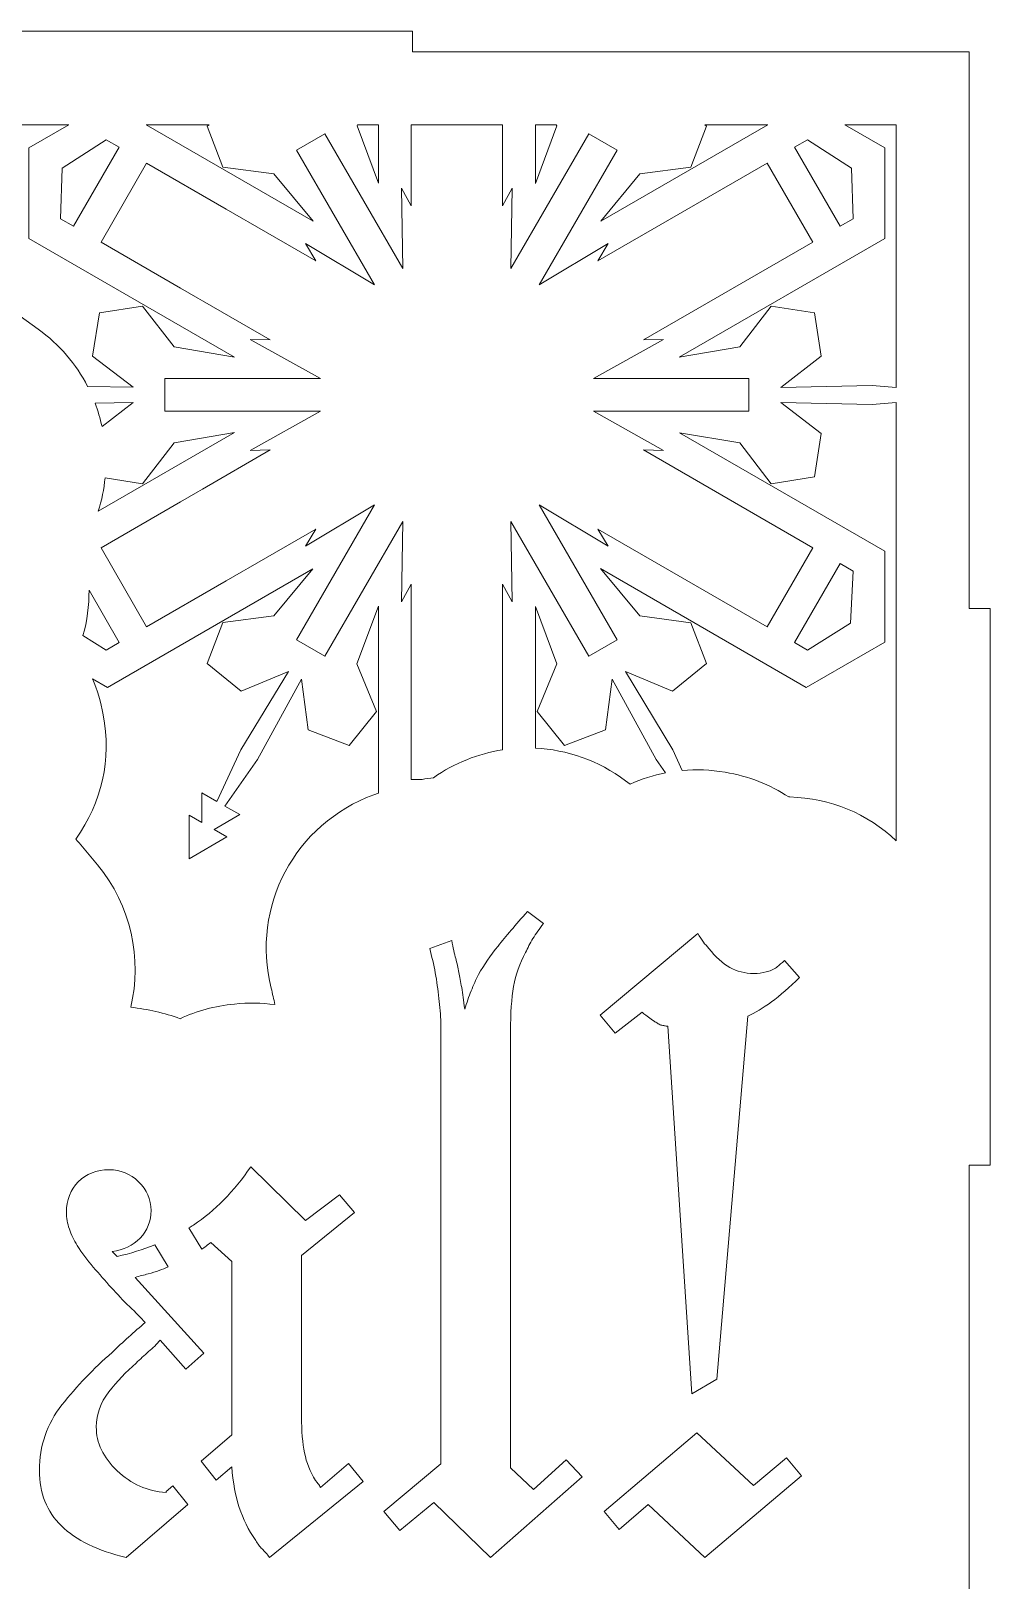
# Model space of a CAD drawing. Header units: millimetres. Extents: x -1983 to 1983, y -412 to 412.
# Drawn here: x 765.8 to 903.9, y 189.2 to 412.5 of the extents above; entities that cross this region are included whole.
import ezdxf

# ---------------------------------------------------------------- set-up
doc = ezdxf.new("R2010")
doc.units = ezdxf.units.MM
doc.header["$MEASUREMENT"] = 0
doc.layers.add('Camada 1', color=7, linetype='Continuous')

msp = doc.modelspace()

# ---------------------------------------------------------------- linework, layer by layer
at = {"layer": 'Camada 1', "color": 250, "lineweight": 9}
for points, knots in [([(499.9377, 249.1), (499.9377, 249.1), (499.9377, 168.9), (499.9377, 168.9), (499.9377, 168.9), (499.9377, 168.9), (496.9377, 168.9), (496.9377, 168.9), (496.9377, 168.9), (496.9377, 168.9), (496.9377, 88.7), (496.9377, 88.7), (496.9377, 88.7), (496.9377, 88.7), (499.9377, 88.7), (499.9377, 88.7), (499.9377, 88.7), (499.9377, 88.7), (499.9377, 8.5), (499.9377, 8.5), (499.9377, 8.5), (499.9377, 8.5), (580.1377, 8.5), (580.1377, 8.5), (580.1377, 8.5), (580.1377, 8.5), (580.1377, 5.5), (580.1377, 5.5), (580.1377, 5.5), (580.1377, 5.5), (660.3377, 5.5), (660.3377, 5.5), (660.3377, 5.5), (660.3377, 5.5), (660.3377, 8.5), (660.3377, 8.5), (660.3377, 8.5), (660.3377, 8.5), (740.5377, 8.5), (740.5377, 8.5), (740.5377, 8.5), (740.5377, 8.5), (740.5377, 5.5), (740.5377, 5.5), (740.5377, 5.5), (740.5377, 5.5), (820.7377, 5.5), (820.7377, 5.5), (820.7377, 5.5), (820.7377, 5.5), (820.7377, 8.5), (820.7377, 8.5), (820.7377, 8.5), (820.7377, 8.5), (900.9377, 8.5), (900.9377, 8.5), (900.9377, 8.5), (900.9377, 8.5), (900.9377, 88.7), (900.9377, 88.7), (900.9377, 88.7), (900.9377, 88.7), (903.9377, 88.7), (903.9377, 88.7), (903.9377, 88.7), (903.9377, 88.7), (903.9377, 168.9), (903.9377, 168.9), (903.9377, 168.9), (903.9377, 168.9), (900.9377, 168.9), (900.9377, 168.9), (900.9377, 168.9), (900.9377, 168.9), (900.9377, 249.1), (900.9377, 249.1), (900.9377, 249.1), (900.9377, 249.1), (903.9377, 249.1), (903.9377, 249.1), (903.9377, 249.1), (903.9377, 249.1), (903.9377, 329.3), (903.9377, 329.3), (903.9377, 329.3), (903.9377, 329.3), (900.9377, 329.3), (900.9377, 329.3), (900.9377, 329.3), (900.9377, 329.3), (900.9377, 409.5), (900.9377, 409.5), (900.9377, 409.5), (900.9377, 409.5), (820.7377, 409.5), (820.7377, 409.5), (820.7377, 409.5), (820.7377, 409.5), (820.7377, 412.5), (820.7377, 412.5), (820.7377, 412.5), (820.7377, 412.5), (740.5377, 412.5), (740.5377, 412.5), (740.5377, 412.5), (740.5377, 412.5), (740.5377, 409.5), (740.5377, 409.5), (740.5377, 409.5), (740.5377, 409.5), (660.3377, 409.5), (660.3377, 409.5), (660.3377, 409.5), (660.3377, 409.5), (660.3377, 412.5), (660.3377, 412.5), (660.3377, 412.5), (660.3377, 412.5), (580.1377, 412.5), (580.1377, 412.5), (580.1377, 412.5), (580.1377, 412.5), (580.1377, 409.5), (580.1377, 409.5), (580.1377, 409.5), (580.1377, 409.5), (499.9377, 409.5), (499.9377, 409.5), (499.9377, 409.5), (499.9377, 409.5), (499.9377, 329.3), (499.9377, 329.3), (499.9377, 329.3), (499.9377, 329.3), (496.9377, 329.3), (496.9377, 329.3), (496.9377, 329.3), (496.9377, 329.3), (496.9377, 249.1), (496.9377, 249.1), (496.9377, 249.1), (496.9377, 249.1), (499.9377, 249.1), (499.9377, 249.1)], [0, 0, 0, 0, 0.02702703, 0.02702703, 0.02702703, 0.02702703, 0.05405405, 0.05405405, 0.05405405, 0.05405405, 0.08108108, 0.08108108, 0.08108108, 0.08108108, 0.10810811, 0.10810811, 0.10810811, 0.10810811, 0.13513514, 0.13513514, 0.13513514, 0.13513514, 0.16216216, 0.16216216, 0.16216216, 0.16216216, 0.18918919, 0.18918919, 0.18918919, 0.18918919, 0.21621622, 0.21621622, 0.21621622, 0.21621622, 0.24324324, 0.24324324, 0.24324324, 0.24324324, 0.27027027, 0.27027027, 0.27027027, 0.27027027, 0.2972973, 0.2972973, 0.2972973, 0.2972973, 0.32432432, 0.32432432, 0.32432432, 0.32432432, 0.35135135, 0.35135135, 0.35135135, 0.35135135, 0.37837838, 0.37837838, 0.37837838, 0.37837838, 0.40540541, 0.40540541, 0.40540541, 0.40540541, 0.43243243, 0.43243243, 0.43243243, 0.43243243, 0.45945946, 0.45945946, 0.45945946, 0.45945946, 0.48648649, 0.48648649, 0.48648649, 0.48648649, 0.51351351, 0.51351351, 0.51351351, 0.51351351, 0.54054054, 0.54054054, 0.54054054, 0.54054054, 0.56756757, 0.56756757, 0.56756757, 0.56756757, 0.59459459, 0.59459459, 0.59459459, 0.59459459, 0.62162162, 0.62162162, 0.62162162, 0.62162162, 0.64864865, 0.64864865, 0.64864865, 0.64864865, 0.67567568, 0.67567568, 0.67567568, 0.67567568, 0.7027027, 0.7027027, 0.7027027, 0.7027027, 0.72972973, 0.72972973, 0.72972973, 0.72972973, 0.75675676, 0.75675676, 0.75675676, 0.75675676, 0.78378378, 0.78378378, 0.78378378, 0.78378378, 0.81081081, 0.81081081, 0.81081081, 0.81081081, 0.83783784, 0.83783784, 0.83783784, 0.83783784, 0.86486486, 0.86486486, 0.86486486, 0.86486486, 0.89189189, 0.89189189, 0.89189189, 0.89189189, 0.91891892, 0.91891892, 0.91891892, 0.91891892, 0.94594595, 0.94594595, 0.94594595, 0.94594595, 1, 1, 1, 1]), ([(706.0139, 398.9958), (706.0139, 398.9958), (771.2395, 398.9958), (771.2395, 398.9958), (771.2395, 398.9958), (771.2395, 398.9958), (765.479, 395.6733), (765.479, 395.6733), (765.479, 395.6733), (765.479, 395.6733), (765.479, 382.6047), (765.479, 382.6047), (765.479, 382.6047), (765.479, 382.6047), (795.0762, 365.5212), (795.0762, 365.5212), (795.0762, 365.5212), (795.0762, 365.5212), (786.3748, 366.9896), (786.3748, 366.9896), (786.3748, 366.9896), (786.3748, 366.9896), (781.8575, 372.8745), (781.8575, 372.8745), (781.8575, 372.8745), (781.8575, 372.8745), (775.6232, 371.8917), (775.6232, 371.8917), (775.6232, 371.8917), (775.6232, 371.8917), (774.641, 365.658), (774.641, 365.658), (774.641, 365.658), (774.641, 365.658), (780.4748, 361.1794), (780.4748, 361.1794), (780.4748, 361.1794), (780.4748, 361.1794), (773.9186, 361.3103), (773.9186, 361.3103), (773.9186, 361.3103), (772.2774, 364.4869), (769.8906, 367.3334), (766.8029, 369.5634), (766.8029, 369.5634), (766.8029, 369.5634), (764.2186, 371.4294), (764.2186, 371.4294), (764.2186, 371.4294), (756.5164, 376.9915), (746.612, 377.3404), (738.7498, 372.8147), (738.7498, 372.8147), (735.9831, 374.8665), (732.962, 376.229), (729.7361, 376.8861), (729.7361, 376.8861), (728.933, 380.3711), (727.3219, 383.7218), (724.8817, 386.6491), (724.8817, 386.6491), (724.8817, 386.6491), (722.7284, 389.2338), (722.7284, 389.2338), (722.7284, 389.2338), (718.8965, 393.8319), (714.0413, 396.5812), (708.247, 397.4376), (708.247, 397.4376), (707.5251, 398.0045), (706.7791, 398.5239), (706.0139, 398.9958)], [0, 0, 0, 0, 0.05263158, 0.05263158, 0.05263158, 0.05263158, 0.10526316, 0.10526316, 0.10526316, 0.10526316, 0.15789474, 0.15789474, 0.15789474, 0.15789474, 0.21052632, 0.21052632, 0.21052632, 0.21052632, 0.26315789, 0.26315789, 0.26315789, 0.26315789, 0.31578947, 0.31578947, 0.31578947, 0.31578947, 0.36842105, 0.36842105, 0.36842105, 0.36842105, 0.42105263, 0.42105263, 0.42105263, 0.42105263, 0.47368421, 0.47368421, 0.47368421, 0.47368421, 0.52631579, 0.52631579, 0.52631579, 0.52631579, 0.57894737, 0.57894737, 0.57894737, 0.57894737, 0.63157895, 0.63157895, 0.63157895, 0.63157895, 0.68421053, 0.68421053, 0.68421053, 0.68421053, 0.73684211, 0.73684211, 0.73684211, 0.73684211, 0.78947368, 0.78947368, 0.78947368, 0.78947368, 0.84210526, 0.84210526, 0.84210526, 0.84210526, 0.89473684, 0.89473684, 0.89473684, 0.89473684, 1, 1, 1, 1]), ([(820.5554, 398.9958), (820.5554, 398.9958), (833.6974, 398.9958), (833.6974, 398.9958), (833.6974, 398.9958), (833.6974, 398.9958), (833.6974, 398.6018), (833.6974, 398.6018), (833.6974, 398.6018), (833.6974, 398.6018), (833.6974, 387.3213), (833.6974, 387.3213), (833.6974, 387.3213), (833.6974, 387.3213), (835.1066, 389.8632), (835.1066, 389.8632), (835.1066, 389.8632), (835.1066, 389.8632), (834.9164, 378.292), (834.9164, 378.292), (834.9164, 378.292), (834.9164, 378.292), (846.1268, 397.7067), (846.1268, 397.7067), (846.1268, 397.7067), (846.1268, 397.7067), (850.2145, 395.3408), (850.2145, 395.3408), (850.2145, 395.3408), (850.2145, 395.3408), (839.0042, 375.9262), (839.0042, 375.9262), (839.0042, 375.9262), (839.0042, 375.9262), (848.9313, 381.8795), (848.9313, 381.8795), (848.9313, 381.8795), (848.9313, 381.8795), (847.4342, 379.3828), (847.4342, 379.3828), (847.4342, 379.3828), (847.4342, 379.3828), (871.8231, 393.4689), (871.8231, 393.4689), (871.8231, 393.4689), (871.8231, 393.4689), (878.3953, 382.0857), (878.3953, 382.0857), (878.3953, 382.0857), (878.3953, 382.0857), (854.0191, 368.0137), (854.0191, 368.0137), (854.0191, 368.0137), (854.0191, 368.0137), (856.9116, 368.0576), (856.9116, 368.0576), (856.9116, 368.0576), (856.9116, 368.0576), (846.7953, 362.4335), (846.7953, 362.4335), (846.7953, 362.4335), (846.7953, 362.4335), (869.2147, 362.4335), (869.2147, 362.4335), (869.2147, 362.4335), (869.2147, 362.4335), (869.2147, 357.716), (869.2147, 357.716), (869.2147, 357.716), (869.2147, 357.716), (846.7953, 357.716), (846.7953, 357.716), (846.7953, 357.716), (846.7953, 357.716), (856.9116, 352.0919), (856.9116, 352.0919), (856.9116, 352.0919), (856.9116, 352.0919), (854.0041, 352.1424), (854.0041, 352.1424), (854.0041, 352.1424), (854.0041, 352.1424), (878.393, 338.0651), (878.393, 338.0651), (878.393, 338.0651), (878.393, 338.0651), (871.8222, 326.6837), (871.8222, 326.6837), (871.8222, 326.6837), (871.8222, 326.6837), (847.4342, 340.757), (847.4342, 340.757), (847.4342, 340.757), (847.4342, 340.757), (848.9313, 338.2667), (848.9313, 338.2667), (848.9313, 338.2667), (848.9313, 338.2667), (838.9992, 344.2254), (838.9992, 344.2254), (838.9992, 344.2254), (838.9992, 344.2254), (850.2145, 324.8031), (850.2145, 324.8031), (850.2145, 324.8031), (850.2145, 324.8031), (846.1268, 322.4423), (846.1268, 322.4423), (846.1268, 322.4423), (846.1268, 322.4423), (834.9164, 341.8523), (834.9164, 341.8523), (834.9164, 341.8523), (834.9164, 341.8523), (835.1066, 330.2886), (835.1066, 330.2886), (835.1066, 330.2886), (835.1066, 330.2886), (833.6974, 332.8327), (833.6974, 332.8327), (833.6974, 332.8327), (833.6974, 332.8327), (833.6974, 308.9427), (833.6974, 308.9427), (833.6974, 308.9427), (830.1779, 308.3986), (826.7728, 307.0552), (823.7676, 304.9383), (823.7676, 304.9383), (823.2163, 304.8704), (822.6636, 304.7819), (822.1105, 304.6739), (822.1105, 304.6739), (822.1105, 304.6739), (820.5554, 304.6739), (820.5554, 304.6739), (820.5554, 304.6739), (820.5554, 304.6739), (820.5554, 332.8327), (820.5554, 332.8327), (820.5554, 332.8327), (820.5554, 332.8327), (819.1431, 330.2886), (819.1431, 330.2886), (819.1431, 330.2886), (819.1431, 330.2886), (819.3355, 341.8623), (819.3355, 341.8623), (819.3355, 341.8623), (819.3355, 341.8623), (808.1256, 322.4423), (808.1256, 322.4423), (808.1256, 322.4423), (808.1256, 322.4423), (804.0319, 324.8031), (804.0319, 324.8031), (804.0319, 324.8031), (804.0319, 324.8031), (815.2478, 344.2254), (815.2478, 344.2254), (815.2478, 344.2254), (815.2478, 344.2254), (805.3202, 338.2667), (805.3202, 338.2667), (805.3202, 338.2667), (805.3202, 338.2667), (806.8182, 340.757), (806.8182, 340.757), (806.8182, 340.757), (806.8182, 340.757), (797.0425, 335.121), (797.0425, 335.121), (797.0425, 335.121), (797.0425, 335.121), (796.3936, 334.7448), (796.3936, 334.7448), (796.3936, 334.7448), (796.3936, 334.7448), (793.8964, 333.3028), (793.8964, 333.3028), (793.8964, 333.3028), (793.8964, 333.3028), (782.433, 326.6828), (782.433, 326.6828), (782.433, 326.6828), (782.433, 326.6828), (775.8631, 338.0623), (775.8631, 338.0623), (775.8631, 338.0623), (775.8631, 338.0623), (787.3283, 344.6842), (787.3283, 344.6842), (787.3283, 344.6842), (787.3283, 344.6842), (789.8223, 346.1189), (789.8223, 346.1189), (789.8223, 346.1189), (789.8223, 346.1189), (790.4735, 346.4992), (790.4735, 346.4992), (790.4735, 346.4992), (790.4735, 346.4992), (800.2497, 352.1424), (800.2497, 352.1424), (800.2497, 352.1424), (800.2497, 352.1424), (797.3399, 352.0919), (797.3399, 352.0919), (797.3399, 352.0919), (797.3399, 352.0919), (807.4571, 357.716), (807.4571, 357.716), (807.4571, 357.716), (807.4571, 357.716), (785.0382, 357.716), (785.0382, 357.716), (785.0382, 357.716), (785.0382, 357.716), (785.0382, 362.4335), (785.0382, 362.4335), (785.0382, 362.4335), (785.0382, 362.4335), (807.4603, 362.4335), (807.4603, 362.4335), (807.4603, 362.4335), (807.4603, 362.4335), (797.3399, 368.0576), (797.3399, 368.0576), (797.3399, 368.0576), (797.3399, 368.0576), (800.2379, 368.0137), (800.2379, 368.0137), (800.2379, 368.0137), (800.2379, 368.0137), (790.4735, 373.6525), (790.4735, 373.6525), (790.4735, 373.6525), (790.4735, 373.6525), (789.8223, 374.0187), (789.8223, 374.0187), (789.8223, 374.0187), (789.8223, 374.0187), (787.3283, 375.4679), (787.3283, 375.4679), (787.3283, 375.4679), (787.3283, 375.4679), (775.8608, 382.0862), (775.8608, 382.0862), (775.8608, 382.0862), (775.8608, 382.0862), (782.4307, 393.4671), (782.4307, 393.4671), (782.4307, 393.4671), (782.4307, 393.4671), (793.8964, 386.8434), (793.8964, 386.8434), (793.8964, 386.8434), (793.8964, 386.8434), (796.3936, 385.4042), (796.3936, 385.4042), (796.3936, 385.4042), (796.3936, 385.4042), (797.0425, 385.0265), (797.0425, 385.0265), (797.0425, 385.0265), (797.0425, 385.0265), (806.8205, 379.3828), (806.8205, 379.3828), (806.8205, 379.3828), (806.8205, 379.3828), (805.3202, 381.8795), (805.3202, 381.8795), (805.3202, 381.8795), (805.3202, 381.8795), (815.2478, 375.9262), (815.2478, 375.9262), (815.2478, 375.9262), (815.2478, 375.9262), (804.0319, 395.3408), (804.0319, 395.3408), (804.0319, 395.3408), (804.0319, 395.3408), (808.1256, 397.7067), (808.1256, 397.7067), (808.1256, 397.7067), (808.1256, 397.7067), (819.3355, 378.2874), (819.3355, 378.2874), (819.3355, 378.2874), (819.3355, 378.2874), (819.1431, 389.8632), (819.1431, 389.8632), (819.1431, 389.8632), (819.1431, 389.8632), (820.5554, 387.3213), (820.5554, 387.3213), (820.5554, 387.3213), (820.5554, 387.3213), (820.5554, 398.6018), (820.5554, 398.6018), (820.5554, 398.6018), (820.5554, 398.6018), (820.5554, 398.9958), (820.5554, 398.9958)], [0, 0, 0, 0, 0.01298701, 0.01298701, 0.01298701, 0.01298701, 0.02597403, 0.02597403, 0.02597403, 0.02597403, 0.03896104, 0.03896104, 0.03896104, 0.03896104, 0.05194805, 0.05194805, 0.05194805, 0.05194805, 0.06493506, 0.06493506, 0.06493506, 0.06493506, 0.07792208, 0.07792208, 0.07792208, 0.07792208, 0.09090909, 0.09090909, 0.09090909, 0.09090909, 0.1038961, 0.1038961, 0.1038961, 0.1038961, 0.11688312, 0.11688312, 0.11688312, 0.11688312, 0.12987013, 0.12987013, 0.12987013, 0.12987013, 0.14285714, 0.14285714, 0.14285714, 0.14285714, 0.15584416, 0.15584416, 0.15584416, 0.15584416, 0.16883117, 0.16883117, 0.16883117, 0.16883117, 0.18181818, 0.18181818, 0.18181818, 0.18181818, 0.19480519, 0.19480519, 0.19480519, 0.19480519, 0.20779221, 0.20779221, 0.20779221, 0.20779221, 0.22077922, 0.22077922, 0.22077922, 0.22077922, 0.23376623, 0.23376623, 0.23376623, 0.23376623, 0.24675325, 0.24675325, 0.24675325, 0.24675325, 0.25974026, 0.25974026, 0.25974026, 0.25974026, 0.27272727, 0.27272727, 0.27272727, 0.27272727, 0.28571429, 0.28571429, 0.28571429, 0.28571429, 0.2987013, 0.2987013, 0.2987013, 0.2987013, 0.31168831, 0.31168831, 0.31168831, 0.31168831, 0.32467532, 0.32467532, 0.32467532, 0.32467532, 0.33766234, 0.33766234, 0.33766234, 0.33766234, 0.35064935, 0.35064935, 0.35064935, 0.35064935, 0.36363636, 0.36363636, 0.36363636, 0.36363636, 0.37662338, 0.37662338, 0.37662338, 0.37662338, 0.38961039, 0.38961039, 0.38961039, 0.38961039, 0.4025974, 0.4025974, 0.4025974, 0.4025974, 0.41558442, 0.41558442, 0.41558442, 0.41558442, 0.42857143, 0.42857143, 0.42857143, 0.42857143, 0.44155844, 0.44155844, 0.44155844, 0.44155844, 0.45454545, 0.45454545, 0.45454545, 0.45454545, 0.46753247, 0.46753247, 0.46753247, 0.46753247, 0.48051948, 0.48051948, 0.48051948, 0.48051948, 0.49350649, 0.49350649, 0.49350649, 0.49350649, 0.50649351, 0.50649351, 0.50649351, 0.50649351, 0.51948052, 0.51948052, 0.51948052, 0.51948052, 0.53246753, 0.53246753, 0.53246753, 0.53246753, 0.54545455, 0.54545455, 0.54545455, 0.54545455, 0.55844156, 0.55844156, 0.55844156, 0.55844156, 0.57142857, 0.57142857, 0.57142857, 0.57142857, 0.58441558, 0.58441558, 0.58441558, 0.58441558, 0.5974026, 0.5974026, 0.5974026, 0.5974026, 0.61038961, 0.61038961, 0.61038961, 0.61038961, 0.62337662, 0.62337662, 0.62337662, 0.62337662, 0.63636364, 0.63636364, 0.63636364, 0.63636364, 0.64935065, 0.64935065, 0.64935065, 0.64935065, 0.66233766, 0.66233766, 0.66233766, 0.66233766, 0.67532468, 0.67532468, 0.67532468, 0.67532468, 0.68831169, 0.68831169, 0.68831169, 0.68831169, 0.7012987, 0.7012987, 0.7012987, 0.7012987, 0.71428571, 0.71428571, 0.71428571, 0.71428571, 0.72727273, 0.72727273, 0.72727273, 0.72727273, 0.74025974, 0.74025974, 0.74025974, 0.74025974, 0.75324675, 0.75324675, 0.75324675, 0.75324675, 0.76623377, 0.76623377, 0.76623377, 0.76623377, 0.77922078, 0.77922078, 0.77922078, 0.77922078, 0.79220779, 0.79220779, 0.79220779, 0.79220779, 0.80519481, 0.80519481, 0.80519481, 0.80519481, 0.81818182, 0.81818182, 0.81818182, 0.81818182, 0.83116883, 0.83116883, 0.83116883, 0.83116883, 0.84415584, 0.84415584, 0.84415584, 0.84415584, 0.85714286, 0.85714286, 0.85714286, 0.85714286, 0.87012987, 0.87012987, 0.87012987, 0.87012987, 0.88311688, 0.88311688, 0.88311688, 0.88311688, 0.8961039, 0.8961039, 0.8961039, 0.8961039, 0.90909091, 0.90909091, 0.90909091, 0.90909091, 0.92207792, 0.92207792, 0.92207792, 0.92207792, 0.93506494, 0.93506494, 0.93506494, 0.93506494, 0.94805195, 0.94805195, 0.94805195, 0.94805195, 0.96103896, 0.96103896, 0.96103896, 0.96103896, 0.97402597, 0.97402597, 0.97402597, 0.97402597, 1, 1, 1, 1]), ([(782.3445, 398.9958), (782.3445, 398.9958), (791.4239, 398.9958), (791.4239, 398.9958), (791.4239, 398.9958), (791.4239, 398.9958), (791.1521, 398.7755), (791.1521, 398.7755), (791.1521, 398.7755), (791.1521, 398.7755), (793.4158, 392.8874), (793.4158, 392.8874), (793.4158, 392.8874), (793.4158, 392.8874), (800.7746, 391.9116), (800.7746, 391.9116), (800.7746, 391.9116), (800.7746, 391.9116), (806.4234, 385.0927), (806.4234, 385.0927), (806.4234, 385.0927), (806.4234, 385.0927), (782.3445, 398.9958), (782.3445, 398.9958)], [0, 0, 0, 0, 0.14285714, 0.14285714, 0.14285714, 0.14285714, 0.28571429, 0.28571429, 0.28571429, 0.28571429, 0.42857143, 0.42857143, 0.42857143, 0.42857143, 0.57142857, 0.57142857, 0.57142857, 0.57142857, 0.71428571, 0.71428571, 0.71428571, 0.71428571, 1, 1, 1, 1]), ([(812.8108, 398.9958), (812.8108, 398.9958), (815.8133, 398.9958), (815.8133, 398.9958), (815.8133, 398.9958), (815.8133, 398.9958), (815.8133, 390.5562), (815.8133, 390.5562), (815.8133, 390.5562), (815.8133, 390.5562), (812.7402, 398.8248), (812.7402, 398.8248), (812.7402, 398.8248), (812.7402, 398.8248), (812.8108, 398.9958), (812.8108, 398.9958)], [0, 0, 0, 0, 0.2, 0.2, 0.2, 0.2, 0.4, 0.4, 0.4, 0.4, 0.6, 0.6, 0.6, 0.6, 1, 1, 1, 1]), ([(838.4387, 398.9958), (838.4387, 398.9958), (841.4516, 398.9958), (841.4516, 398.9958), (841.4516, 398.9958), (841.4516, 398.9958), (841.5265, 398.8161), (841.5265, 398.8161), (841.5265, 398.8161), (841.5265, 398.8161), (838.4387, 390.5121), (838.4387, 390.5121), (838.4387, 390.5121), (838.4387, 390.5121), (838.4387, 398.9958), (838.4387, 398.9958)], [0, 0, 0, 0, 0.2, 0.2, 0.2, 0.2, 0.4, 0.4, 0.4, 0.4, 0.6, 0.6, 0.6, 0.6, 1, 1, 1, 1]), ([(862.8322, 398.9958), (862.8322, 398.9958), (871.9083, 398.9958), (871.9083, 398.9958), (871.9083, 398.9958), (871.9083, 398.9958), (847.8678, 385.1164), (847.8678, 385.1164), (847.8678, 385.1164), (847.8678, 385.1164), (853.4919, 391.9097), (853.4919, 391.9097), (853.4919, 391.9097), (853.4919, 391.9097), (860.8485, 392.8779), (860.8485, 392.8779), (860.8485, 392.8779), (860.8485, 392.8779), (863.1126, 398.7692), (863.1126, 398.7692), (863.1126, 398.7692), (863.1126, 398.7692), (862.8322, 398.9958), (862.8322, 398.9958)], [0, 0, 0, 0, 0.14285714, 0.14285714, 0.14285714, 0.14285714, 0.28571429, 0.28571429, 0.28571429, 0.28571429, 0.42857143, 0.42857143, 0.42857143, 0.42857143, 0.57142857, 0.57142857, 0.57142857, 0.57142857, 0.71428571, 0.71428571, 0.71428571, 0.71428571, 1, 1, 1, 1]), ([(883.0152, 398.9958), (883.0152, 398.9958), (890.4352, 398.9958), (890.4352, 398.9958), (890.4352, 398.9958), (890.4352, 398.9958), (890.4352, 361.1343), (890.4352, 361.1343), (890.4352, 361.1343), (890.4352, 361.1343), (886.9717, 361.4329), (886.9717, 361.4329), (886.9717, 361.4329), (886.9717, 361.4329), (873.7799, 361.1676), (873.7799, 361.1676), (873.7799, 361.1676), (873.7799, 361.1676), (879.6151, 365.6429), (879.6151, 365.6429), (879.6151, 365.6429), (879.6151, 365.6429), (878.6338, 371.8772), (878.6338, 371.8772), (878.6338, 371.8772), (878.6338, 371.8772), (872.3954, 372.8627), (872.3954, 372.8627), (872.3954, 372.8627), (872.3954, 372.8627), (867.8776, 366.9795), (867.8776, 366.9795), (867.8776, 366.9795), (867.8776, 366.9795), (859.1462, 365.4971), (859.1462, 365.4971), (859.1462, 365.4971), (859.1462, 365.4971), (888.7761, 382.6047), (888.7761, 382.6047), (888.7761, 382.6047), (888.7761, 382.6047), (888.7761, 395.6733), (888.7761, 395.6733), (888.7761, 395.6733), (888.7761, 395.6733), (883.0152, 398.9958), (883.0152, 398.9958)], [0, 0, 0, 0, 0.07692308, 0.07692308, 0.07692308, 0.07692308, 0.15384615, 0.15384615, 0.15384615, 0.15384615, 0.23076923, 0.23076923, 0.23076923, 0.23076923, 0.30769231, 0.30769231, 0.30769231, 0.30769231, 0.38461538, 0.38461538, 0.38461538, 0.38461538, 0.46153846, 0.46153846, 0.46153846, 0.46153846, 0.53846154, 0.53846154, 0.53846154, 0.53846154, 0.61538462, 0.61538462, 0.61538462, 0.61538462, 0.69230769, 0.69230769, 0.69230769, 0.69230769, 0.76923077, 0.76923077, 0.76923077, 0.76923077, 0.84615385, 0.84615385, 0.84615385, 0.84615385, 1, 1, 1, 1]), ([(778.4825, 395.7476), (778.4825, 395.7476), (771.9107, 384.3649), (771.9107, 384.3649), (771.9107, 384.3649), (771.9107, 384.3649), (770.0251, 385.4534), (770.0251, 385.4534), (770.0251, 385.4534), (770.0251, 385.4534), (770.2791, 392.7411), (770.2791, 392.7411), (770.2791, 392.7411), (770.2791, 392.7411), (776.5936, 396.8388), (776.5936, 396.8388), (776.5936, 396.8388), (776.5936, 396.8388), (778.4825, 395.7476), (778.4825, 395.7476)], [0, 0, 0, 0, 0.16666667, 0.16666667, 0.16666667, 0.16666667, 0.33333333, 0.33333333, 0.33333333, 0.33333333, 0.5, 0.5, 0.5, 0.5, 0.66666667, 0.66666667, 0.66666667, 0.66666667, 1, 1, 1, 1]), ([(882.3444, 384.3649), (882.3444, 384.3649), (875.7718, 395.7494), (875.7718, 395.7494), (875.7718, 395.7494), (875.7718, 395.7494), (877.6588, 396.8388), (877.6588, 396.8388), (877.6588, 396.8388), (877.6588, 396.8388), (883.9761, 392.7411), (883.9761, 392.7411), (883.9761, 392.7411), (883.9761, 392.7411), (884.2296, 385.4534), (884.2296, 385.4534), (884.2296, 385.4534), (884.2296, 385.4534), (882.3444, 384.3649), (882.3444, 384.3649)], [0, 0, 0, 0, 0.16666667, 0.16666667, 0.16666667, 0.16666667, 0.33333333, 0.33333333, 0.33333333, 0.33333333, 0.5, 0.5, 0.5, 0.5, 0.66666667, 0.66666667, 0.66666667, 0.66666667, 1, 1, 1, 1]), ([(776.0003, 355.5494), (775.7504, 356.679), (775.4189, 357.7903), (775.0062, 358.8751), (775.0062, 358.8751), (775.0062, 358.8751), (780.4748, 358.9842), (780.4748, 358.9842), (780.4748, 358.9842), (780.4748, 358.9842), (776.0003, 355.5494), (776.0003, 355.5494)], [0, 0, 0, 0, 0.25, 0.25, 0.25, 0.25, 0.5, 0.5, 0.5, 0.5, 1, 1, 1, 1]), ([(890.4352, 359.0024), (890.4352, 359.0024), (890.4352, 295.8234), (890.4352, 295.8234), (890.4352, 295.8234), (886.2279, 299.8286), (881.052, 301.9656), (875.0759, 302.1534), (875.0759, 302.1534), (875.0322, 302.1553), (874.9883, 302.1562), (874.9455, 302.1575), (874.9455, 302.1575), (872.2618, 303.9397), (869.1827, 305.1372), (865.7599, 305.7141), (865.7599, 305.7141), (863.6562, 306.0679), (861.5982, 306.1582), (859.5999, 305.9882), (859.5999, 305.9882), (859.5999, 305.9882), (858.2246, 308.9277), (858.2246, 308.9277), (858.2246, 308.9277), (858.2246, 308.9277), (851.3997, 320.2183), (851.3997, 320.2183), (851.3997, 320.2183), (851.3997, 320.2183), (858.195, 317.4083), (858.195, 317.4083), (858.195, 317.4083), (858.195, 317.4083), (863.0925, 321.3761), (863.0925, 321.3761), (863.0925, 321.3761), (863.0925, 321.3761), (860.8389, 327.262), (860.8389, 327.262), (860.8389, 327.262), (860.8389, 327.262), (853.4774, 328.2356), (853.4774, 328.2356), (853.4774, 328.2356), (853.4774, 328.2356), (847.8337, 335.0517), (847.8337, 335.0517), (847.8337, 335.0517), (847.8337, 335.0517), (877.459, 317.95), (877.459, 317.95), (877.459, 317.95), (877.459, 317.95), (888.7761, 324.4812), (888.7761, 324.4812), (888.7761, 324.4812), (888.7761, 324.4812), (888.7761, 337.5498), (888.7761, 337.5498), (888.7761, 337.5498), (888.7761, 337.5498), (859.1849, 354.6305), (859.1849, 354.6305), (859.1849, 354.6305), (859.1849, 354.6305), (867.8776, 353.1603), (867.8776, 353.1603), (867.8776, 353.1603), (867.8776, 353.1603), (872.3954, 347.2717), (872.3954, 347.2717), (872.3954, 347.2717), (872.3954, 347.2717), (878.6338, 348.2599), (878.6338, 348.2599), (878.6338, 348.2599), (878.6338, 348.2599), (879.6151, 354.4968), (879.6151, 354.4968), (879.6151, 354.4968), (879.6151, 354.4968), (873.7799, 358.9745), (873.7799, 358.9745), (873.7799, 358.9745), (873.7799, 358.9745), (886.9717, 358.7032), (886.9717, 358.7032), (886.9717, 358.7032), (886.9717, 358.7032), (890.4352, 359.0024), (890.4352, 359.0024)], [0, 0, 0, 0, 0.04166667, 0.04166667, 0.04166667, 0.04166667, 0.08333333, 0.08333333, 0.08333333, 0.08333333, 0.125, 0.125, 0.125, 0.125, 0.16666667, 0.16666667, 0.16666667, 0.16666667, 0.20833333, 0.20833333, 0.20833333, 0.20833333, 0.25, 0.25, 0.25, 0.25, 0.29166667, 0.29166667, 0.29166667, 0.29166667, 0.33333333, 0.33333333, 0.33333333, 0.33333333, 0.375, 0.375, 0.375, 0.375, 0.41666667, 0.41666667, 0.41666667, 0.41666667, 0.45833333, 0.45833333, 0.45833333, 0.45833333, 0.5, 0.5, 0.5, 0.5, 0.54166667, 0.54166667, 0.54166667, 0.54166667, 0.58333333, 0.58333333, 0.58333333, 0.58333333, 0.625, 0.625, 0.625, 0.625, 0.66666667, 0.66666667, 0.66666667, 0.66666667, 0.70833333, 0.70833333, 0.70833333, 0.70833333, 0.75, 0.75, 0.75, 0.75, 0.79166667, 0.79166667, 0.79166667, 0.79166667, 0.83333333, 0.83333333, 0.83333333, 0.83333333, 0.875, 0.875, 0.875, 0.875, 0.91666667, 0.91666667, 0.91666667, 0.91666667, 1, 1, 1, 1]), ([(775.459, 343.3107), (775.9625, 344.8949), (776.2908, 346.5142), (776.4491, 348.1422), (776.4491, 348.1422), (776.4491, 348.1422), (781.8575, 347.2895), (781.8575, 347.2895), (781.8575, 347.2895), (781.8575, 347.2895), (786.3748, 353.1739), (786.3748, 353.1739), (786.3748, 353.1739), (786.3748, 353.1739), (795.1058, 354.6524), (795.1058, 354.6524), (795.1058, 354.6524), (795.1058, 354.6524), (775.459, 343.3107), (775.459, 343.3107)], [0, 0, 0, 0, 0.16666667, 0.16666667, 0.16666667, 0.16666667, 0.33333333, 0.33333333, 0.33333333, 0.33333333, 0.5, 0.5, 0.5, 0.5, 0.66666667, 0.66666667, 0.66666667, 0.66666667, 1, 1, 1, 1]), ([(815.8133, 302.7002), (815.8133, 302.7002), (815.1771, 302.469), (815.1771, 302.469), (815.1771, 302.469), (803.7871, 298.3266), (797.4315, 286.3687), (800.3719, 274.6107), (800.3719, 274.6107), (800.5685, 273.825), (800.7454, 273.0347), (800.9045, 272.2408), (800.9045, 272.2408), (799.0235, 272.4998), (797.0736, 272.5313), (795.0689, 272.3301), (795.0689, 272.3301), (792.2534, 272.0469), (789.6358, 271.336), (787.2499, 270.2165), (787.2499, 270.2165), (784.9749, 271.0505), (782.5931, 271.6037), (780.1446, 271.8577), (780.1446, 271.8577), (781.7996, 278.8398), (780.2554, 286.4818), (775.3282, 292.3942), (775.3282, 292.3942), (775.3282, 292.3942), (773.1748, 294.9784), (773.1748, 294.9784), (773.1748, 294.9784), (772.8593, 295.3573), (772.5359, 295.7245), (772.2067, 296.0788), (772.2067, 296.0788), (776.0419, 301.469), (777.3789, 307.5035), (776.1805, 314.0077), (776.1805, 314.0077), (775.8421, 315.8445), (775.3277, 317.5738), (774.641, 319.1927), (774.641, 319.1927), (774.641, 319.1927), (776.7943, 317.95), (776.7943, 317.95), (776.7943, 317.95), (776.7943, 317.95), (806.3914, 335.0376), (806.3914, 335.0376), (806.3914, 335.0376), (806.3914, 335.0376), (800.7668, 328.2424), (800.7668, 328.2424), (800.7668, 328.2424), (800.7668, 328.2424), (793.404, 327.2715), (793.404, 327.2715), (793.404, 327.2715), (793.404, 327.2715), (791.1448, 321.3839), (791.1448, 321.3839), (791.1448, 321.3839), (791.1448, 321.3839), (796.0466, 317.4106), (796.0466, 317.4106), (796.0466, 317.4106), (796.0466, 317.4106), (802.8472, 320.2274), (802.8472, 320.2274), (802.8472, 320.2274), (802.8472, 320.2274), (796.016, 308.9326), (796.016, 308.9326), (796.016, 308.9326), (796.016, 308.9326), (792.5493, 301.5151), (792.5493, 301.5151), (792.5493, 301.5151), (792.5493, 301.5151), (790.3941, 302.7591), (790.3941, 302.7591), (790.3941, 302.7591), (790.3941, 302.7591), (790.3941, 298.4761), (790.3941, 298.4761), (790.3941, 298.4761), (790.3941, 298.4761), (788.5405, 299.5519), (788.5405, 299.5519), (788.5405, 299.5519), (788.5405, 299.5519), (788.5405, 293.2588), (788.5405, 293.2588), (788.5405, 293.2588), (788.5405, 293.2588), (793.994, 296.4026), (793.994, 296.4026), (793.994, 296.4026), (793.994, 296.4026), (792.1425, 297.471), (792.1425, 297.471), (792.1425, 297.471), (792.1425, 297.471), (795.8472, 299.613), (795.8472, 299.613), (795.8472, 299.613), (795.8472, 299.613), (793.6962, 300.8561), (793.6962, 300.8561), (793.6962, 300.8561), (793.6962, 300.8561), (798.3841, 307.571), (798.3841, 307.571), (798.3841, 307.571), (798.3841, 307.571), (804.7456, 319.1306), (804.7456, 319.1306), (804.7456, 319.1306), (804.7456, 319.1306), (805.712, 311.8325), (805.712, 311.8325), (805.712, 311.8325), (805.712, 311.8325), (811.5987, 309.5738), (811.5987, 309.5738), (811.5987, 309.5738), (811.5987, 309.5738), (815.5697, 314.4761), (815.5697, 314.4761), (815.5697, 314.4761), (815.5697, 314.4761), (812.7282, 321.3355), (812.7282, 321.3355), (812.7282, 321.3355), (812.7282, 321.3355), (815.8133, 329.6274), (815.8133, 329.6274), (815.8133, 329.6274), (815.8133, 329.6274), (815.8133, 302.7002), (815.8133, 302.7002)], [0, 0, 0, 0, 0.02702703, 0.02702703, 0.02702703, 0.02702703, 0.05405405, 0.05405405, 0.05405405, 0.05405405, 0.08108108, 0.08108108, 0.08108108, 0.08108108, 0.10810811, 0.10810811, 0.10810811, 0.10810811, 0.13513514, 0.13513514, 0.13513514, 0.13513514, 0.16216216, 0.16216216, 0.16216216, 0.16216216, 0.18918919, 0.18918919, 0.18918919, 0.18918919, 0.21621622, 0.21621622, 0.21621622, 0.21621622, 0.24324324, 0.24324324, 0.24324324, 0.24324324, 0.27027027, 0.27027027, 0.27027027, 0.27027027, 0.2972973, 0.2972973, 0.2972973, 0.2972973, 0.32432432, 0.32432432, 0.32432432, 0.32432432, 0.35135135, 0.35135135, 0.35135135, 0.35135135, 0.37837838, 0.37837838, 0.37837838, 0.37837838, 0.40540541, 0.40540541, 0.40540541, 0.40540541, 0.43243243, 0.43243243, 0.43243243, 0.43243243, 0.45945946, 0.45945946, 0.45945946, 0.45945946, 0.48648649, 0.48648649, 0.48648649, 0.48648649, 0.51351351, 0.51351351, 0.51351351, 0.51351351, 0.54054054, 0.54054054, 0.54054054, 0.54054054, 0.56756757, 0.56756757, 0.56756757, 0.56756757, 0.59459459, 0.59459459, 0.59459459, 0.59459459, 0.62162162, 0.62162162, 0.62162162, 0.62162162, 0.64864865, 0.64864865, 0.64864865, 0.64864865, 0.67567568, 0.67567568, 0.67567568, 0.67567568, 0.7027027, 0.7027027, 0.7027027, 0.7027027, 0.72972973, 0.72972973, 0.72972973, 0.72972973, 0.75675676, 0.75675676, 0.75675676, 0.75675676, 0.78378378, 0.78378378, 0.78378378, 0.78378378, 0.81081081, 0.81081081, 0.81081081, 0.81081081, 0.83783784, 0.83783784, 0.83783784, 0.83783784, 0.86486486, 0.86486486, 0.86486486, 0.86486486, 0.89189189, 0.89189189, 0.89189189, 0.89189189, 0.91891892, 0.91891892, 0.91891892, 0.91891892, 0.94594595, 0.94594595, 0.94594595, 0.94594595, 1, 1, 1, 1]), ([(875.7718, 324.4041), (875.7718, 324.4041), (882.3426, 335.785), (882.3426, 335.785), (882.3426, 335.785), (882.3426, 335.785), (884.2296, 334.696), (884.2296, 334.696), (884.2296, 334.696), (884.2296, 334.696), (883.8347, 327.1762), (883.8347, 327.1762), (883.8347, 327.1762), (883.8347, 327.1762), (877.6588, 323.3151), (877.6588, 323.3151), (877.6588, 323.3151), (877.6588, 323.3151), (875.7718, 324.4041), (875.7718, 324.4041)], [0, 0, 0, 0, 0.16666667, 0.16666667, 0.16666667, 0.16666667, 0.33333333, 0.33333333, 0.33333333, 0.33333333, 0.5, 0.5, 0.5, 0.5, 0.66666667, 0.66666667, 0.66666667, 0.66666667, 1, 1, 1, 1]), ([(773.2514, 325.4023), (773.8575, 327.5484), (774.1484, 329.7491), (774.1343, 331.9375), (774.1343, 331.9375), (774.1343, 331.9375), (778.4848, 324.4023), (778.4848, 324.4023), (778.4848, 324.4023), (778.4848, 324.4023), (776.5936, 323.3106), (776.5936, 323.3106), (776.5936, 323.3106), (776.5936, 323.3106), (773.2514, 325.4023), (773.2514, 325.4023)], [0, 0, 0, 0, 0.2, 0.2, 0.2, 0.2, 0.4, 0.4, 0.4, 0.4, 0.6, 0.6, 0.6, 0.6, 1, 1, 1, 1]), ([(857.1954, 305.652), (855.4387, 305.3077), (853.7355, 304.7532), (852.097, 303.9913), (852.097, 303.9913), (852.097, 303.9913), (851.4354, 304.4874), (851.4354, 304.4874), (851.4354, 304.4874), (847.5235, 307.4209), (842.9921, 308.97), (838.4387, 309.1917), (838.4387, 309.1917), (838.4387, 309.1917), (838.4387, 329.6036), (838.4387, 329.6036), (838.4387, 329.6036), (838.4387, 329.6036), (841.5169, 321.325), (841.5169, 321.325), (841.5169, 321.325), (841.5169, 321.325), (838.6777, 314.4715), (838.6777, 314.4715), (838.6777, 314.4715), (838.6777, 314.4715), (842.6482, 309.5692), (842.6482, 309.5692), (842.6482, 309.5692), (842.6482, 309.5692), (848.5364, 311.8302), (848.5364, 311.8302), (848.5364, 311.8302), (848.5364, 311.8302), (849.4972, 319.1256), (849.4972, 319.1256), (849.4972, 319.1256), (849.4972, 319.1256), (855.8587, 307.5691), (855.8587, 307.5691), (855.8587, 307.5691), (855.8587, 307.5691), (857.1954, 305.652), (857.1954, 305.652)], [0, 0, 0, 0, 0.08333333, 0.08333333, 0.08333333, 0.08333333, 0.16666667, 0.16666667, 0.16666667, 0.16666667, 0.25, 0.25, 0.25, 0.25, 0.33333333, 0.33333333, 0.33333333, 0.33333333, 0.41666667, 0.41666667, 0.41666667, 0.41666667, 0.5, 0.5, 0.5, 0.5, 0.58333333, 0.58333333, 0.58333333, 0.58333333, 0.66666667, 0.66666667, 0.66666667, 0.66666667, 0.75, 0.75, 0.75, 0.75, 0.83333333, 0.83333333, 0.83333333, 0.83333333, 1, 1, 1, 1]), ([(818.9229, 196.487), (818.9229, 196.487), (816.6254, 199.215), (816.6254, 199.215), (816.6254, 199.215), (816.6254, 199.215), (824.8087, 206.1059), (824.8087, 206.1059), (824.8087, 206.1059), (824.8087, 206.1059), (824.8087, 269.7034), (824.8087, 269.7034), (824.8087, 269.7034), (824.8087, 270.1818), (824.784, 270.7318), (824.7362, 271.3542), (824.7362, 271.3542), (824.6887, 271.9767), (824.5825, 272.5696), (824.5214, 273.1487), (824.5214, 273.1487), (824.3905, 274.3891), (824.2579, 275.6134), (824.0189, 276.8096), (824.0189, 276.8096), (823.7795, 278.0058), (823.5168, 279.1787), (823.2295, 280.3265), (823.2295, 280.3265), (823.2295, 280.3265), (826.3875, 281.4752), (826.3875, 281.4752), (826.3875, 281.4752), (826.579, 280.4222), (826.7705, 279.5608), (826.962, 278.8914), (826.962, 278.8914), (827.1531, 278.2211), (827.2599, 277.5452), (827.3921, 276.8812), (827.3921, 276.8812), (827.4514, 276.5848), (827.5599, 276.2588), (827.6077, 275.8766), (827.6077, 275.8766), (827.6552, 275.4936), (827.7373, 275.1128), (827.8235, 274.7279), (827.8235, 274.7279), (827.9288, 274.2518), (827.9908, 273.7707), (828.0383, 273.2919), (828.0383, 273.2919), (828.0862, 272.8135), (828.1578, 272.2394), (828.254, 271.57), (828.254, 271.57), (828.5408, 272.5267), (828.8523, 273.4123), (829.187, 274.2259), (829.187, 274.2259), (829.5222, 275.0389), (829.8541, 275.8429), (830.2636, 276.5939), (830.2636, 276.5939), (831.0029, 277.9488), (831.9624, 279.2982), (833.0631, 280.6853), (833.0631, 280.6853), (834.1631, 282.073), (835.5753, 283.7243), (837.2982, 285.6386), (837.2982, 285.6386), (837.2982, 285.6386), (839.5947, 283.9158), (839.5947, 283.9158), (839.5947, 283.9158), (839.0211, 283.1502), (838.5185, 282.4323), (838.0876, 281.7625), (838.0876, 281.7625), (837.6571, 281.0926), (837.3479, 280.399), (837.011, 279.7523), (837.011, 279.7523), (836.1983, 278.195), (835.5753, 276.5939), (835.288, 274.8711), (835.288, 274.8711), (835.0017, 273.1487), (834.8576, 270.9949), (834.8576, 268.4111), (834.8576, 268.4111), (834.8576, 268.4111), (834.8576, 205.5318), (834.8576, 205.5318), (834.8576, 205.5318), (834.8576, 205.5318), (838.1596, 202.3734), (838.1596, 202.3734), (838.1596, 202.3734), (838.1596, 202.3734), (842.8968, 206.6805), (842.8968, 206.6805), (842.8968, 206.6805), (842.8968, 206.6805), (845.1943, 204.2398), (845.1943, 204.2398), (845.1943, 204.2398), (845.1943, 204.2398), (831.9869, 192.6109), (831.9869, 192.6109), (831.9869, 192.6109), (831.9869, 192.6109), (823.8037, 200.5069), (823.8037, 200.5069), (823.8037, 200.5069), (823.8037, 200.5069), (818.9229, 196.487), (818.9229, 196.487)], [0, 0, 0, 0, 0.03225806, 0.03225806, 0.03225806, 0.03225806, 0.06451613, 0.06451613, 0.06451613, 0.06451613, 0.09677419, 0.09677419, 0.09677419, 0.09677419, 0.12903226, 0.12903226, 0.12903226, 0.12903226, 0.16129032, 0.16129032, 0.16129032, 0.16129032, 0.19354839, 0.19354839, 0.19354839, 0.19354839, 0.22580645, 0.22580645, 0.22580645, 0.22580645, 0.25806452, 0.25806452, 0.25806452, 0.25806452, 0.29032258, 0.29032258, 0.29032258, 0.29032258, 0.32258065, 0.32258065, 0.32258065, 0.32258065, 0.35483871, 0.35483871, 0.35483871, 0.35483871, 0.38709677, 0.38709677, 0.38709677, 0.38709677, 0.41935484, 0.41935484, 0.41935484, 0.41935484, 0.4516129, 0.4516129, 0.4516129, 0.4516129, 0.48387097, 0.48387097, 0.48387097, 0.48387097, 0.51612903, 0.51612903, 0.51612903, 0.51612903, 0.5483871, 0.5483871, 0.5483871, 0.5483871, 0.58064516, 0.58064516, 0.58064516, 0.58064516, 0.61290323, 0.61290323, 0.61290323, 0.61290323, 0.64516129, 0.64516129, 0.64516129, 0.64516129, 0.67741935, 0.67741935, 0.67741935, 0.67741935, 0.70967742, 0.70967742, 0.70967742, 0.70967742, 0.74193548, 0.74193548, 0.74193548, 0.74193548, 0.77419355, 0.77419355, 0.77419355, 0.77419355, 0.80645161, 0.80645161, 0.80645161, 0.80645161, 0.83870968, 0.83870968, 0.83870968, 0.83870968, 0.87096774, 0.87096774, 0.87096774, 0.87096774, 0.90322581, 0.90322581, 0.90322581, 0.90322581, 0.93548387, 0.93548387, 0.93548387, 0.93548387, 1, 1, 1, 1]), ([(860.9857, 216.1552), (860.9857, 216.1552), (857.5401, 269.1293), (857.5401, 269.1293), (857.5401, 269.1293), (857.349, 269.1293), (857.1812, 269.1531), (857.0376, 269.2009), (857.0376, 269.2009), (856.8943, 269.2484), (856.7265, 269.2726), (856.5355, 269.2726), (856.5355, 269.2726), (856.3435, 269.3679), (856.1761, 269.4636), (856.0325, 269.5598), (856.0325, 269.5598), (855.8893, 269.6552), (855.7137, 269.7368), (855.5304, 269.8467), (855.5304, 269.8467), (855.2345, 270.0246), (854.98, 270.2297), (854.7405, 270.4213), (854.7405, 270.4213), (854.5016, 270.6123), (854.1906, 270.8517), (853.8075, 271.1386), (853.8075, 271.1386), (853.8075, 271.1386), (849.9314, 268.1239), (849.9314, 268.1239), (849.9314, 268.1239), (849.9314, 268.1239), (847.778, 270.7081), (847.778, 270.7081), (847.778, 270.7081), (847.778, 270.7081), (861.8467, 282.4798), (861.8467, 282.4798), (861.8467, 282.4798), (862.134, 282.0015), (862.3976, 281.5947), (862.6365, 281.2604), (862.6365, 281.2604), (862.876, 280.9252), (863.1701, 280.6416), (863.4264, 280.3265), (863.4264, 280.3265), (864.416, 279.1084), (865.3887, 278.1731), (866.4407, 277.599), (866.4407, 277.599), (867.4936, 277.0253), (868.6419, 276.7381), (869.8864, 276.7381), (869.8864, 276.7381), (870.5563, 276.7381), (871.1551, 276.8096), (871.6803, 276.9529), (871.6803, 276.9529), (872.2076, 277.0969), (872.7347, 277.2748), (873.188, 277.599), (873.188, 277.599), (873.4082, 277.7564), (873.5711, 277.9583), (873.7621, 278.1016), (873.7621, 278.1016), (873.9536, 278.2447), (874.1452, 278.4126), (874.3367, 278.6041), (874.3367, 278.6041), (874.3367, 278.6041), (876.4905, 276.1635), (876.4905, 276.1635), (876.4905, 276.1635), (875.0549, 274.7279), (873.7142, 273.5555), (872.4702, 272.6462), (872.4702, 272.6462), (871.2266, 271.7373), (870.0779, 271.0432), (869.025, 270.5649), (869.025, 270.5649), (869.025, 270.5649), (864.5746, 218.3086), (864.5746, 218.3086), (864.5746, 218.3086), (864.5746, 218.3086), (860.9857, 216.1552), (860.9857, 216.1552)], [0, 0, 0, 0, 0.04166667, 0.04166667, 0.04166667, 0.04166667, 0.08333333, 0.08333333, 0.08333333, 0.08333333, 0.125, 0.125, 0.125, 0.125, 0.16666667, 0.16666667, 0.16666667, 0.16666667, 0.20833333, 0.20833333, 0.20833333, 0.20833333, 0.25, 0.25, 0.25, 0.25, 0.29166667, 0.29166667, 0.29166667, 0.29166667, 0.33333333, 0.33333333, 0.33333333, 0.33333333, 0.375, 0.375, 0.375, 0.375, 0.41666667, 0.41666667, 0.41666667, 0.41666667, 0.45833333, 0.45833333, 0.45833333, 0.45833333, 0.5, 0.5, 0.5, 0.5, 0.54166667, 0.54166667, 0.54166667, 0.54166667, 0.58333333, 0.58333333, 0.58333333, 0.58333333, 0.625, 0.625, 0.625, 0.625, 0.66666667, 0.66666667, 0.66666667, 0.66666667, 0.70833333, 0.70833333, 0.70833333, 0.70833333, 0.75, 0.75, 0.75, 0.75, 0.79166667, 0.79166667, 0.79166667, 0.79166667, 0.83333333, 0.83333333, 0.83333333, 0.83333333, 0.875, 0.875, 0.875, 0.875, 0.91666667, 0.91666667, 0.91666667, 0.91666667, 1, 1, 1, 1]), ([(788.3754, 200.2478), (788.3754, 200.2478), (779.4793, 192.6109), (779.4793, 192.6109), (779.4793, 192.6109), (775.3637, 193.568), (772.2537, 195.0757), (770.1478, 197.1574), (770.1478, 197.1574), (768.0423, 199.215), (766.9893, 201.8709), (766.9893, 205.1487), (766.9893, 205.1487), (766.9893, 208.6897), (768.0665, 211.8244), (770.2198, 214.576), (770.2198, 214.576), (772.3732, 217.3039), (774.7896, 219.8161), (777.4696, 222.1368), (777.4696, 222.1368), (778.2349, 222.9026), (779.0247, 223.6445), (779.8382, 224.3618), (779.8382, 224.3618), (780.6518, 225.0795), (781.4416, 225.7736), (782.2073, 226.4435), (782.2073, 226.4435), (781.6327, 227.1134), (780.8907, 227.8795), (779.9819, 228.7405), (779.9819, 228.7405), (779.0726, 229.6019), (778.1874, 230.5349), (777.326, 231.4921), (777.326, 231.4921), (776.4646, 232.4493), (775.6032, 233.4302), (774.7422, 234.4357), (774.7422, 234.4357), (773.8807, 235.4404), (773.1146, 236.4687), (772.4447, 237.5221), (772.4447, 237.5221), (771.9664, 238.3114), (771.5833, 239.1013), (771.2965, 239.9144), (771.2965, 239.9144), (771.0092, 240.7279), (770.866, 241.5173), (770.866, 242.2829), (770.866, 242.2829), (770.866, 244.1016), (771.4401, 245.585), (772.5884, 246.7337), (772.5884, 246.7337), (773.7367, 247.882), (775.2201, 248.4566), (777.0387, 248.4566), (777.0387, 248.4566), (778.6658, 248.4566), (780.0772, 247.882), (781.2737, 246.7337), (781.2737, 246.7337), (782.4704, 245.585), (783.0687, 244.1969), (783.0687, 242.5707), (783.0687, 242.5707), (783.0687, 241.0389), (782.5419, 239.7233), (781.4894, 238.622), (781.4894, 238.622), (780.4365, 237.5221), (779.0963, 236.8755), (777.4696, 236.6844), (777.4696, 236.6844), (777.4696, 236.6844), (778.1874, 235.9666), (778.1874, 235.9666), (778.1874, 235.9666), (780.1114, 236.4039), (781.9213, 236.9562), (783.6158, 237.6233), (783.6158, 237.6233), (783.6158, 237.6233), (785.5289, 234.4531), (785.5289, 234.4531), (785.5289, 234.4531), (785.1062, 234.2729), (784.6689, 234.1079), (784.2169, 233.9565), (784.2169, 233.9565), (783.7381, 233.7654), (783.2118, 233.5976), (782.6372, 233.4544), (782.6372, 233.4544), (782.0636, 233.3108), (781.4416, 233.1429), (780.7713, 232.9518), (780.7713, 232.9518), (780.7713, 232.9518), (790.6774, 222.041), (790.6774, 222.041), (790.6774, 222.041), (790.6774, 222.041), (788.0926, 219.7437), (788.0926, 219.7437), (788.0926, 219.7437), (788.0926, 219.7437), (784.3606, 223.9071), (784.3606, 223.9071), (784.3606, 223.9071), (783.8823, 223.333), (783.3313, 222.7831), (782.7098, 222.2568), (782.7098, 222.2568), (782.0873, 221.7297), (781.4894, 221.1796), (780.9153, 220.6051), (780.9153, 220.6051), (779.4793, 219.3615), (778.1632, 217.9734), (776.9671, 216.4425), (776.9671, 216.4425), (775.7705, 214.9108), (775.1727, 213.2358), (775.1727, 211.4177), (775.1727, 211.4177), (775.1727, 209.1206), (776.1773, 207.0148), (778.1874, 205.1013), (778.1874, 205.1013), (780.1971, 203.1869), (782.5419, 202.1339), (785.222, 201.9424), (785.222, 201.9424), (785.222, 201.9424), (785.222, 202.0857), (785.222, 202.0857), (785.222, 202.0857), (785.222, 202.0857), (786.1951, 202.9261), (786.1951, 202.9261), (786.1951, 202.9261), (786.1951, 202.9261), (788.3754, 200.2478), (788.3754, 200.2478)], [0, 0, 0, 0, 0.02631579, 0.02631579, 0.02631579, 0.02631579, 0.05263158, 0.05263158, 0.05263158, 0.05263158, 0.07894737, 0.07894737, 0.07894737, 0.07894737, 0.10526316, 0.10526316, 0.10526316, 0.10526316, 0.13157895, 0.13157895, 0.13157895, 0.13157895, 0.15789474, 0.15789474, 0.15789474, 0.15789474, 0.18421053, 0.18421053, 0.18421053, 0.18421053, 0.21052632, 0.21052632, 0.21052632, 0.21052632, 0.23684211, 0.23684211, 0.23684211, 0.23684211, 0.26315789, 0.26315789, 0.26315789, 0.26315789, 0.28947368, 0.28947368, 0.28947368, 0.28947368, 0.31578947, 0.31578947, 0.31578947, 0.31578947, 0.34210526, 0.34210526, 0.34210526, 0.34210526, 0.36842105, 0.36842105, 0.36842105, 0.36842105, 0.39473684, 0.39473684, 0.39473684, 0.39473684, 0.42105263, 0.42105263, 0.42105263, 0.42105263, 0.44736842, 0.44736842, 0.44736842, 0.44736842, 0.47368421, 0.47368421, 0.47368421, 0.47368421, 0.5, 0.5, 0.5, 0.5, 0.52631579, 0.52631579, 0.52631579, 0.52631579, 0.55263158, 0.55263158, 0.55263158, 0.55263158, 0.57894737, 0.57894737, 0.57894737, 0.57894737, 0.60526316, 0.60526316, 0.60526316, 0.60526316, 0.63157895, 0.63157895, 0.63157895, 0.63157895, 0.65789474, 0.65789474, 0.65789474, 0.65789474, 0.68421053, 0.68421053, 0.68421053, 0.68421053, 0.71052632, 0.71052632, 0.71052632, 0.71052632, 0.73684211, 0.73684211, 0.73684211, 0.73684211, 0.76315789, 0.76315789, 0.76315789, 0.76315789, 0.78947368, 0.78947368, 0.78947368, 0.78947368, 0.81578947, 0.81578947, 0.81578947, 0.81578947, 0.84210526, 0.84210526, 0.84210526, 0.84210526, 0.86842105, 0.86842105, 0.86842105, 0.86842105, 0.89473684, 0.89473684, 0.89473684, 0.89473684, 0.92105263, 0.92105263, 0.92105263, 0.92105263, 0.94736842, 0.94736842, 0.94736842, 0.94736842, 1, 1, 1, 1]), ([(800.1521, 192.6109), (799.769, 193.0897), (799.4102, 193.496), (799.075, 193.8317), (799.075, 193.8317), (798.7408, 194.1664), (798.4293, 194.5731), (798.142, 195.052), (798.142, 195.052), (797.0895, 196.5833), (796.3001, 198.162), (795.7734, 199.7891), (795.7734, 199.7891), (795.2476, 201.4162), (794.8882, 203.3784), (794.6967, 205.675), (794.6967, 205.675), (794.6967, 205.675), (792.4468, 203.7432), (792.4468, 203.7432), (792.4468, 203.7432), (792.4468, 203.7432), (790.2944, 206.4667), (790.2944, 206.4667), (790.2944, 206.4667), (790.2944, 206.4667), (794.6967, 210.269), (794.6967, 210.269), (794.6967, 210.269), (794.6967, 210.269), (794.6967, 235.2484), (794.6967, 235.2484), (794.6967, 235.2484), (794.6967, 235.2484), (791.682, 237.9763), (791.682, 237.9763), (791.682, 237.9763), (791.2209, 237.6178), (790.7873, 237.2936), (790.3809, 237.0036), (790.3809, 237.0036), (790.3809, 237.0036), (788.5268, 240.0762), (788.5268, 240.0762), (788.5268, 240.0762), (788.7434, 240.2112), (788.9582, 240.349), (789.1698, 240.489), (789.1698, 240.489), (792.2798, 242.5466), (795.0315, 245.3456), (797.4246, 248.887), (797.4246, 248.887), (797.4246, 248.887), (805.3202, 241.1347), (805.3202, 241.1347), (805.3202, 241.1347), (805.3202, 241.1347), (810.2015, 244.8672), (810.2015, 244.8672), (810.2015, 244.8672), (810.2015, 244.8672), (812.3548, 242.2829), (812.3548, 242.2829), (812.3548, 242.2829), (812.3548, 242.2829), (804.7461, 236.0861), (804.7461, 236.0861), (804.7461, 236.0861), (804.7461, 236.0861), (804.7461, 212.901), (804.7461, 212.901), (804.7461, 212.901), (804.7461, 210.7956), (804.8901, 209.0486), (805.1766, 207.6609), (805.1766, 207.6609), (805.4639, 206.2738), (805.9901, 204.9572), (806.7562, 203.689), (806.7562, 203.689), (806.8515, 203.5932), (806.971, 203.4501), (807.1151, 203.2585), (807.1151, 203.2585), (807.2583, 203.067), (807.3778, 202.8755), (807.4735, 202.6843), (807.4735, 202.6843), (807.4735, 202.6843), (811.4934, 206.1538), (811.4934, 206.1538), (811.4934, 206.1538), (811.4934, 206.1538), (813.6466, 203.5458), (813.6466, 203.5458), (813.6466, 203.5458), (813.6466, 203.5458), (800.1521, 192.6109), (800.1521, 192.6109)], [0, 0, 0, 0, 0.03846154, 0.03846154, 0.03846154, 0.03846154, 0.07692308, 0.07692308, 0.07692308, 0.07692308, 0.11538462, 0.11538462, 0.11538462, 0.11538462, 0.15384615, 0.15384615, 0.15384615, 0.15384615, 0.19230769, 0.19230769, 0.19230769, 0.19230769, 0.23076923, 0.23076923, 0.23076923, 0.23076923, 0.26923077, 0.26923077, 0.26923077, 0.26923077, 0.30769231, 0.30769231, 0.30769231, 0.30769231, 0.34615385, 0.34615385, 0.34615385, 0.34615385, 0.38461538, 0.38461538, 0.38461538, 0.38461538, 0.42307692, 0.42307692, 0.42307692, 0.42307692, 0.46153846, 0.46153846, 0.46153846, 0.46153846, 0.5, 0.5, 0.5, 0.5, 0.53846154, 0.53846154, 0.53846154, 0.53846154, 0.57692308, 0.57692308, 0.57692308, 0.57692308, 0.61538462, 0.61538462, 0.61538462, 0.61538462, 0.65384615, 0.65384615, 0.65384615, 0.65384615, 0.69230769, 0.69230769, 0.69230769, 0.69230769, 0.73076923, 0.73076923, 0.73076923, 0.73076923, 0.76923077, 0.76923077, 0.76923077, 0.76923077, 0.80769231, 0.80769231, 0.80769231, 0.80769231, 0.84615385, 0.84615385, 0.84615385, 0.84615385, 0.88461538, 0.88461538, 0.88461538, 0.88461538, 0.92307692, 0.92307692, 0.92307692, 0.92307692, 1, 1, 1, 1]), ([(848.3522, 199.215), (848.3522, 199.215), (861.7036, 210.5563), (861.7036, 210.5563), (861.7036, 210.5563), (861.7036, 210.5563), (869.8864, 202.9475), (869.8864, 202.9475), (869.8864, 202.9475), (869.8864, 202.9475), (874.624, 206.9668), (874.624, 206.9668), (874.624, 206.9668), (874.624, 206.9668), (876.7773, 204.3831), (876.7773, 204.3831), (876.7773, 204.3831), (876.7773, 204.3831), (862.8523, 192.6109), (862.8523, 192.6109), (862.8523, 192.6109), (862.8523, 192.6109), (854.669, 200.2196), (854.669, 200.2196), (854.669, 200.2196), (854.669, 200.2196), (850.5055, 196.6312), (850.5055, 196.6312), (850.5055, 196.6312), (850.5055, 196.6312), (848.3522, 199.215), (848.3522, 199.215)], [0, 0, 0, 0, 0.11111111, 0.11111111, 0.11111111, 0.11111111, 0.22222222, 0.22222222, 0.22222222, 0.22222222, 0.33333333, 0.33333333, 0.33333333, 0.33333333, 0.44444444, 0.44444444, 0.44444444, 0.44444444, 0.55555556, 0.55555556, 0.55555556, 0.55555556, 0.66666667, 0.66666667, 0.66666667, 0.66666667, 0.77777778, 0.77777778, 0.77777778, 0.77777778, 1, 1, 1, 1])]:
    msp.add_open_spline(points, degree=3, knots=knots, dxfattribs=at)

doc.saveas('drawing.dxf')
